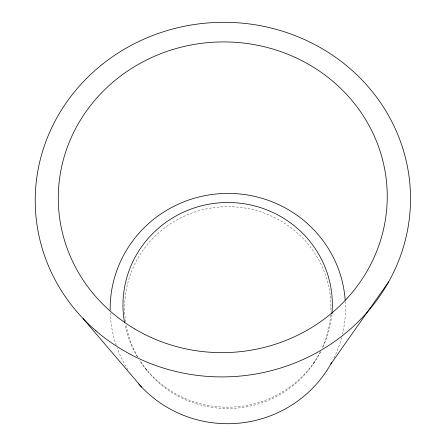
<?xml version="1.0" encoding="UTF-8"?>
<svg xmlns="http://www.w3.org/2000/svg" width="446" height="446" viewBox="0 0 446 446"><rect width="100%" height="100%" fill="white"/><g stroke="black" fill="none" stroke-linecap="round" stroke-linejoin="round"><path stroke-width="0.33" stroke-dasharray="2.23 1.67" d="M313.633 363.395L314.787 361.383M145.664 368.647L147.007 370.554M331.824 314.625A104.676 102.335 -2.6 0 1 322.324 348.315M320.774 351.387A104.676 102.335 -2.6 0 1 232.728 407.064A104.676 102.335 -2.6 0 1 139.592 360.357M137.396 356.867A104.676 102.335 -2.6 0 1 124.824 324.203M330.614 315.266A103.16 100.941 -2.6 0 1 322.101 348.287M320.306 352.045A103.16 100.941 -2.6 0 1 232.45 408.436A103.16 100.941 -2.6 0 1 139.749 360.413M137.613 356.828A103.16 100.941 -2.6 0 1 126.079 324.733M125.655 322.068A103.16 100.941 -2.6 0 1 222.744 206.793A103.16 100.941 -2.6 0 1 330.832 311.871M345.26 301.39A117.66 115.146 -2.6 0 1 342.467 334.21M341.63 337.538A117.66 115.146 -2.6 0 1 333.759 358.439M127.969 369.656A117.66 115.146 -2.6 0 1 117.214 348.042M116.278 345.416A117.66 115.146 -2.6 0 1 110.24 312.997"/><path stroke-width="0.67" d="M330.832 363.992L388.65 281.866M83.028 318.511L141.544 387.022M124.568 322.854A104.676 102.335 -2.6 0 1 223.262 202.612A104.676 102.335 -2.6 0 1 331.891 313.939M331.506 362.776A117.66 115.146 -2.6 0 1 138.762 383.984M110.168 310.249A117.66 115.146 -2.6 0 1 222.822 193.514A117.66 115.146 -2.6 0 1 345.171 300.024M95.89 330.765A187.671 177.285 -2.6 0 0 406.011 237.35A187.671 177.285 -2.6 0 0 166.715 30.702A187.671 177.285 -2.6 0 0 95.89 330.765M134.759 328.958A164.502 155.342 -2.6 0 0 387.111 202.83A164.502 155.342 -2.6 0 0 146.427 60.037A164.502 155.342 -2.6 0 0 134.759 328.958"/></g></svg>
